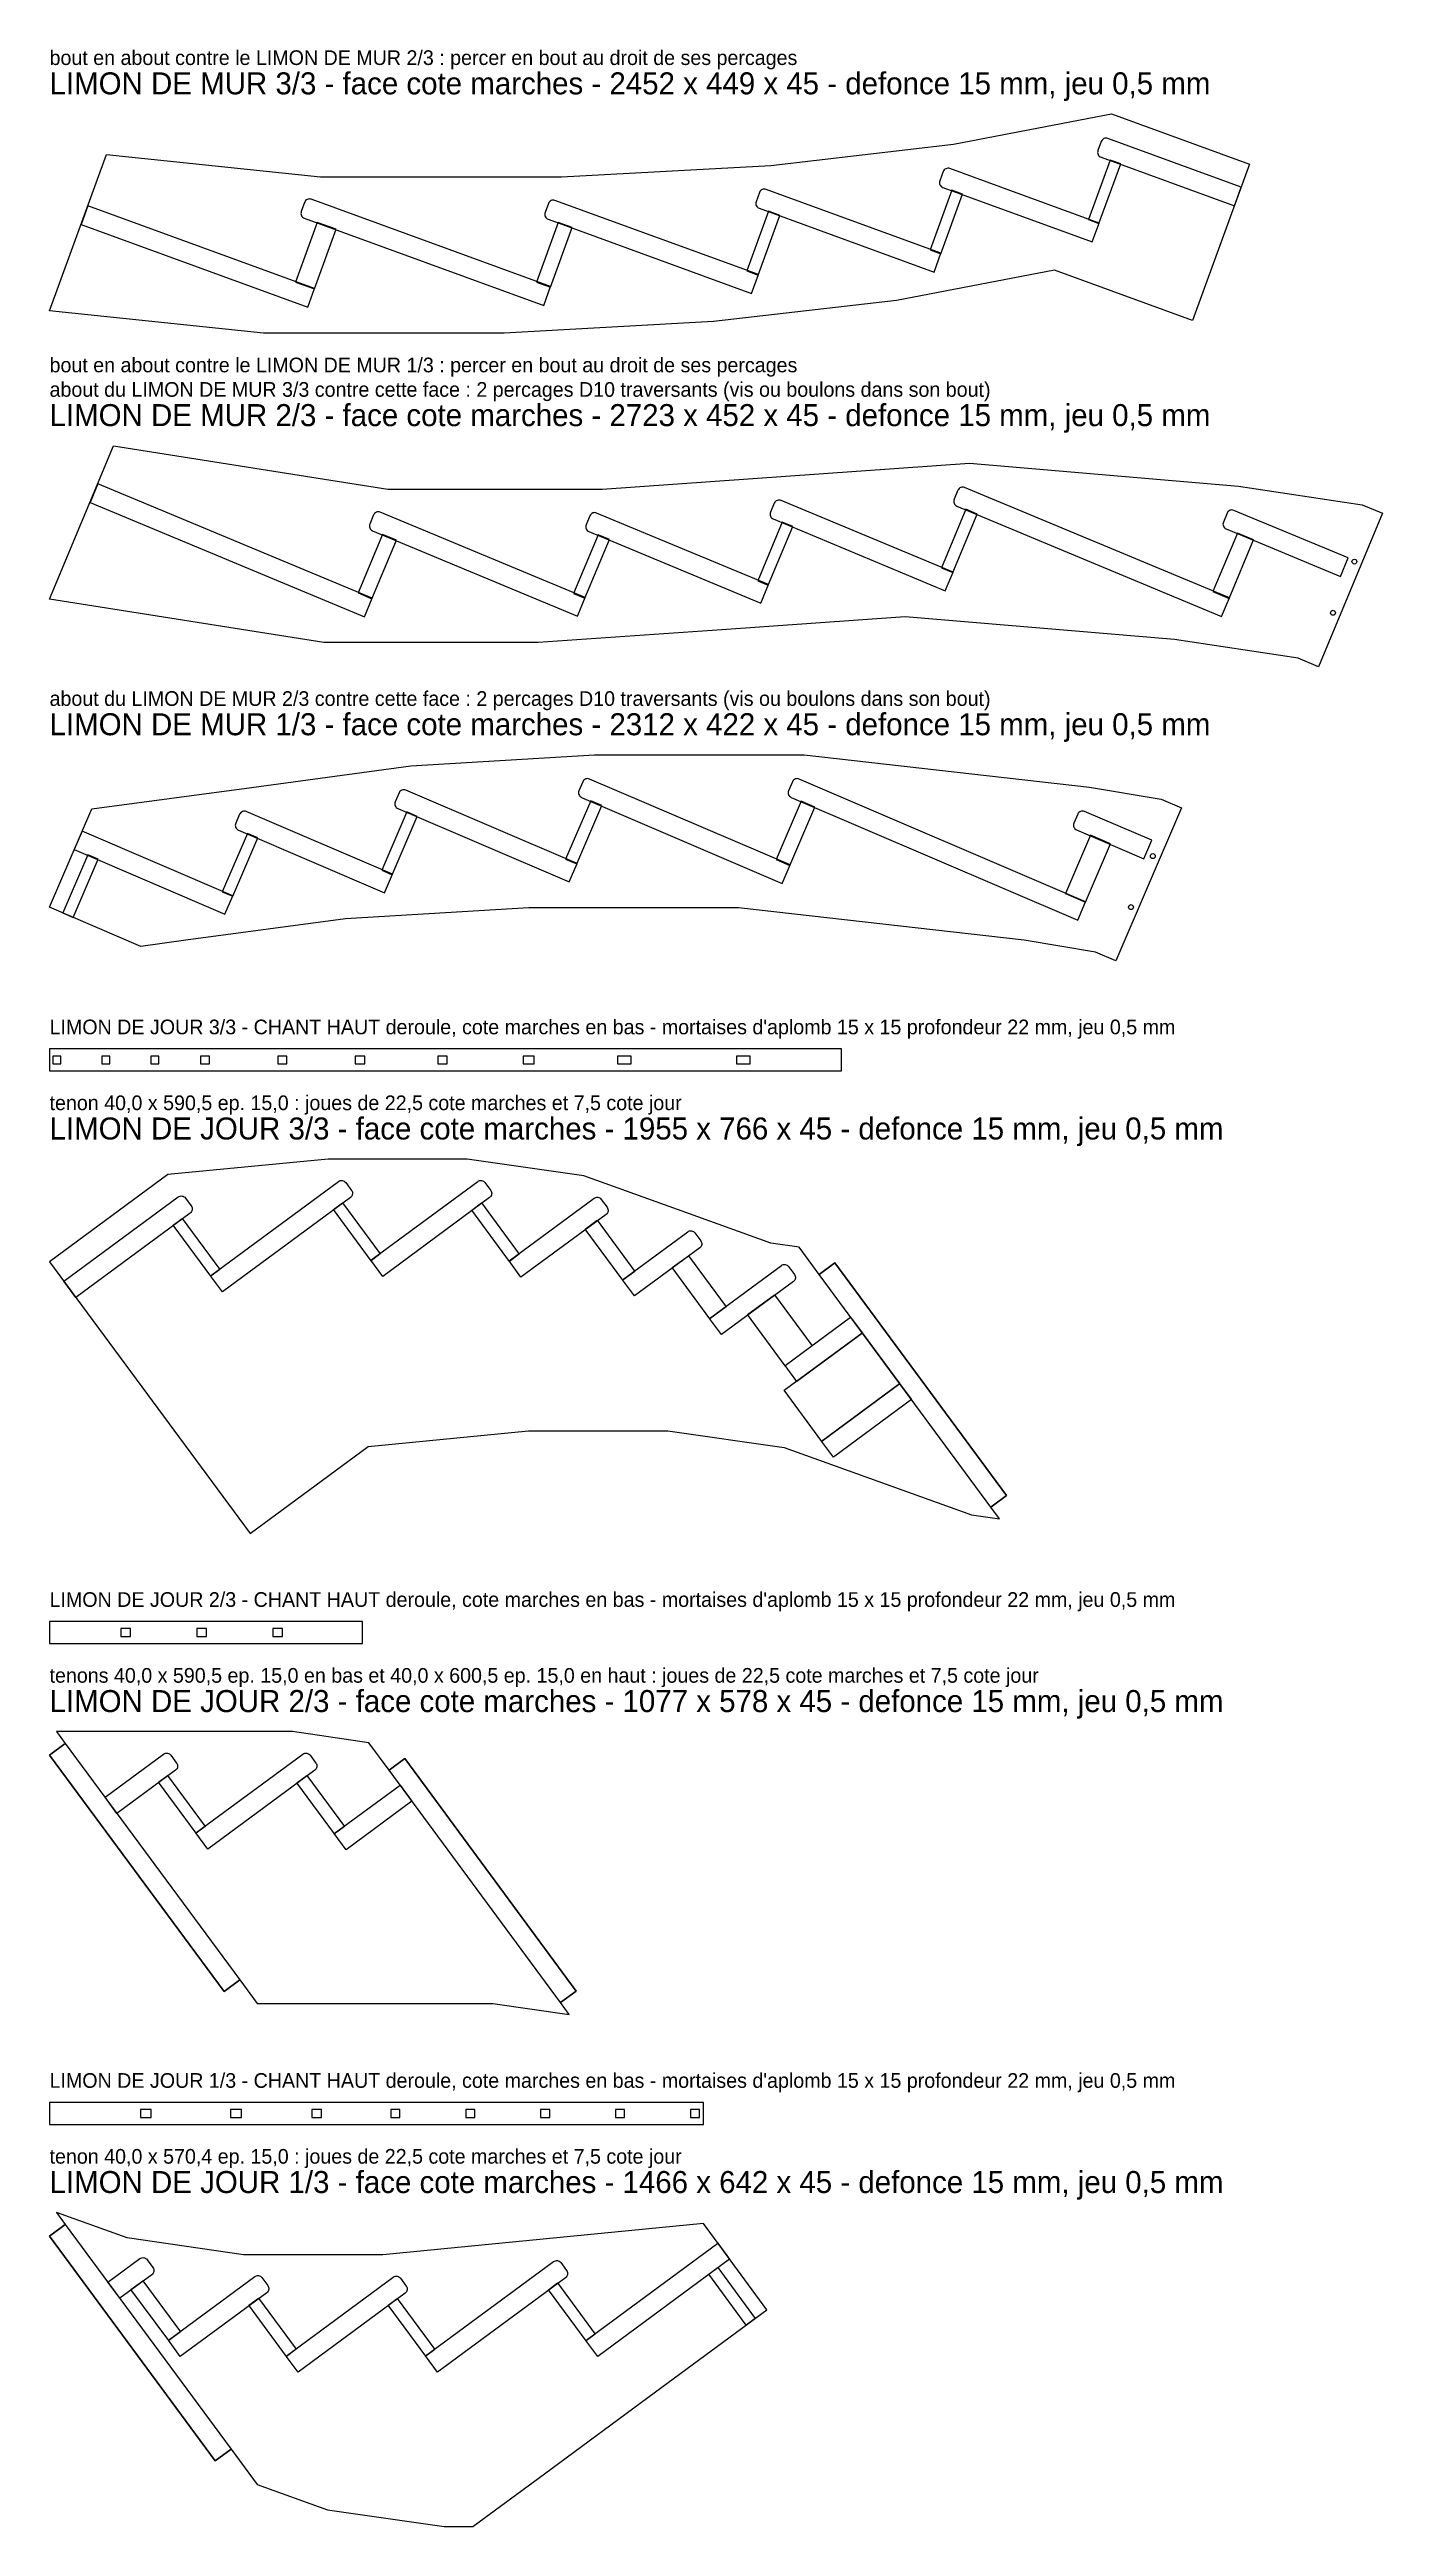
# Model space of a CAD drawing. Header units: millimetres. Extents: x 0 to 2723, y 0 to 5062.
import ezdxf

# ---------------------------------------------------------------- set-up
doc = ezdxf.new("R2010")
doc.units = ezdxf.units.MM
for name, color, linetype in [('DECOUPE', 7, 'CONTINUOUS'), ('DEFONCE', 1, 'CONTINUOUS'), ('MORTAISE', 2, 'CONTINUOUS'), ('PERCAGE', 30, 'CONTINUOUS'), ('TENON', 6, 'CONTINUOUS'), ('TEXTE', 3, 'CONTINUOUS')]:
    doc.layers.add(name, color=color, linetype=linetype)

msp = doc.modelspace()

# ---------------------------------------------------------------- linework, layer by layer
at = {"layer": 'DECOUPE'}
for points in [[(116.583, 4847.407), (553.31, 4801.632), (1045.449, 4801.632), (1473.059, 4825.186), (1846.36, 4868.565), (2169.451, 4930.271), (2451.263, 4827.403), (2334.68, 4508.016), (2052.868, 4610.883), (1729.777, 4549.177), (1356.477, 4505.798), (928.866, 4482.244), (436.727, 4482.244), (0, 4528.019)], [(130.93, 4252.244), (690.92, 4163.539), (1129.13, 4163.539), (1504.012, 4189.963), (1879.023, 4216.334), (2428.982, 4169.705), (2681.17, 4131.657), (2722.699, 4114.328), (2591.769, 3800.549), (2550.239, 3817.878), (2298.051, 3855.926), (1748.093, 3902.555), (1373.082, 3876.184), (998.2, 3849.76), (559.99, 3849.76), (0, 3938.465)], [(86.196, 3510.082), (412.191, 3553.925), (738.187, 3597.767), (1113.308, 3620.549), (1541.567, 3620.549), (2124.492, 3554.239), (2270.633, 3529.632), (2311.992, 3511.9), (2178.019, 3199.408), (2136.66, 3217.14), (1990.519, 3241.747), (1407.594, 3308.057), (979.335, 3308.057), (604.214, 3285.275), (278.219, 3241.433), (186.457, 3229.092), (0, 3309.031)], [(0, 2974.408), (1617.882, 2974.408), (1617.882, 3019.408), (0, 3019.408)], [(1530.9, 2614.618), (1473.695, 2622.87), (1282.39, 2691.485), (1091.085, 2760.101), (853.245, 2794.408), (568.869, 2794.408), (241.471, 2762.691), (0, 2584.669), (409.449, 2029.285), (650.921, 2207.307), (978.318, 2239.024), (1262.694, 2239.024), (1500.535, 2204.717), (1691.84, 2136.101), (1883.145, 2067.486), (1940.35, 2059.235), (1922.548, 2083.382), (1954.744, 2107.118), (1604.312, 2582.45), (1572.115, 2558.714)], [(0, 1804.285), (639.407, 1804.285), (639.407, 1849.285), (0, 1849.285)], [(652.185, 1601.77), (496.094, 1624.285), (211.719, 1624.285), (14.394, 1624.285), (32.196, 1600.138), (0, 1576.402), (356.346, 1093.049), (388.542, 1116.785), (423.843, 1068.902), (621.168, 1068.902), (905.544, 1068.902), (1061.635, 1046.386), (1043.833, 1070.533), (1076.029, 1094.269), (725.597, 1569.601), (693.4, 1545.865)], [(0, 821.386), (1335.658, 821.386), (1335.658, 866.386), (0, 866.386)], [(1335.535, 618.819), (1008.137, 587.101), (680.739, 555.384), (396.363, 555.384), (158.523, 589.691), (14.394, 641.386), (32.196, 617.239), (0, 593.503), (338.481, 134.381), (370.678, 158.117), (423.843, 86.002), (567.972, 34.308), (805.813, 0), (864.794, 0), (1010.821, 107.656), (1238.081, 275.201), (1465.342, 442.746)]]:
    msp.add_lwpolyline(points, close=True, dxfattribs=at)
at = {"layer": 'DEFONCE'}
for points in [[(2420.232, 4742.39), (2434.29, 4780.904), (2161.871, 4880.343, 0.414214), (2148.407, 4874.079), (2141.55, 4855.292, 0.414214), (2147.813, 4841.828)], [(2129.873, 4668.736), (2143.932, 4707.25), (1838.78, 4818.637, 0.414214), (1825.317, 4812.373), (1818.459, 4793.586, 0.414214), (1824.722, 4780.122)], [(1806.783, 4607.03), (1820.841, 4645.544), (1463.708, 4775.905, 0.414214), (1450.244, 4769.642), (1443.386, 4750.854, 0.414214), (1449.649, 4737.39)], [(1009.412, 4538.805), (1023.471, 4577.319), (534.484, 4755.809, 0.414214), (521.02, 4749.546), (514.162, 4730.758, 0.414214), (520.425, 4717.295)], [(1433.867, 4563.511), (1447.925, 4602.025), (1032.409, 4753.697, 0.414214), (1018.945, 4747.434), (1012.087, 4728.646, 0.414214), (1018.35, 4715.183)], [(2394.189, 3903.309), (2409.977, 3941.147), (1869.19, 4166.801, 0.414214), (1855.457, 4161.154), (1847.755, 4142.697, 0.414214), (1853.402, 4128.963)], [(1078.125, 3903.907), (1093.914, 3941.745), (675.546, 4116.317, 0.414214), (661.812, 4110.67), (654.11, 4092.213, 0.414214), (659.757, 4078.479)], [(1452.629, 3930.49), (1468.418, 3968.328), (1117.556, 4114.732, 0.414214), (1103.822, 4109.085), (1096.121, 4090.627, 0.414214), (1101.767, 4076.894)], [(1829.762, 3955.975), (1845.551, 3993.813), (1494.179, 4140.43, 0.414214), (1480.445, 4134.783), (1472.744, 4116.326, 0.414214), (1478.391, 4102.592)], [(2636.748, 3984.948), (2652.537, 4022.786), (2419.148, 4120.172, 0.414214), (2405.415, 4114.525), (2397.713, 4096.068, 0.414214), (2403.36, 4082.334)], [(1061.517, 3360.682), (1077.672, 3398.365), (727.873, 3548.332, 0.414214), (714.085, 3542.819), (706.205, 3524.437, 0.414214), (711.718, 3510.649)], [(1496.472, 3357.811), (1512.627, 3395.494), (1102.994, 3571.113, 0.414214), (1089.206, 3565.6), (1081.326, 3547.218, 0.414214), (1086.839, 3533.43)], [(2100.209, 3282.579), (2116.365, 3320.262), (1531.253, 3571.113, 0.414214), (1517.465, 3565.6), (1509.584, 3547.218, 0.414214), (1515.097, 3533.43)], [(684.285, 3338.805), (700.441, 3376.488), (401.877, 3504.489, 0.414214), (388.09, 3498.976), (380.209, 3480.594, 0.414214), (385.722, 3466.807)], [(2235.439, 3408.207), (2251.595, 3445.89), (2114.178, 3504.804, 0.414214), (2100.39, 3499.291), (2092.509, 3480.909, 0.414214), (2098.023, 3467.121)], [(353.054, 2522.866), (328.724, 2555.867), (590.194, 2748.631, -0.414214), (604.876, 2746.411), (616.744, 2730.313, -0.414214), (614.523, 2715.63)], [(680.452, 2554.583), (656.122, 2587.584), (874.569, 2748.631, -0.414214), (889.252, 2746.411), (901.12, 2730.313, -0.414214), (898.899, 2715.63)], [(53.703, 2511.825), (29.374, 2544.827), (262.796, 2716.914, -0.414214), (277.478, 2714.693), (289.346, 2698.595, -0.414214), (287.125, 2683.913)], [(962.979, 2553.221), (938.65, 2586.222), (1112.41, 2714.324, -0.414214), (1127.092, 2712.103), (1138.96, 2696.005, -0.414214), (1136.739, 2681.323)], [(1194.955, 2514.589), (1170.626, 2547.59), (1303.715, 2645.709, -0.414214), (1318.397, 2643.488), (1330.265, 2627.39, -0.414214), (1328.044, 2612.707)], [(1372.637, 2435.931), (1348.308, 2468.932), (1495.02, 2577.093, -0.414214), (1509.702, 2574.873), (1521.57, 2558.774, -0.414214), (1519.349, 2544.092)], [(137.581, 1457.193), (113.251, 1490.194), (233.043, 1578.509, -0.414214), (247.725, 1576.288), (259.594, 1560.19, -0.414214), (257.373, 1545.508)], [(323.301, 1384.46), (298.972, 1417.461), (517.419, 1578.509, -0.414214), (532.101, 1576.288), (543.969, 1560.19, -0.414214), (541.749, 1545.508)], [(143.54, 466.21), (119.211, 499.211), (184.527, 547.364, -0.414214), (199.209, 545.144), (211.077, 529.046, -0.414214), (208.856, 514.363)], [(267.072, 347.63), (242.743, 380.631), (419.206, 510.726, -0.414214), (433.889, 508.506), (445.757, 492.408, -0.414214), (443.536, 477.725)], [(507.616, 315.316), (483.287, 348.317), (702.064, 509.607, -0.414214), (716.746, 507.386), (728.614, 491.288, -0.414214), (726.393, 476.606)], [(792.322, 315.559), (767.992, 348.56), (1029.461, 541.324, -0.414214), (1044.144, 539.104), (1056.012, 523.006, -0.414214), (1053.791, 508.323)]]:
    msp.add_lwpolyline(points, format="xyb", close=True, dxfattribs=at)
for points in [[(2121.983, 4714.197), (2143.589, 4706.311), (2188.079, 4828.195), (2166.473, 4836.081)], [(1798.893, 4652.491), (1820.498, 4644.605), (1864.988, 4766.489), (1843.383, 4774.375)], [(64.292, 4704.152), (527.386, 4535.113), (541.444, 4573.628), (78.35, 4742.666)], [(502.472, 4586.789), (541.101, 4572.688), (585.591, 4694.572), (546.962, 4708.673)], [(994.563, 4586.806), (1023.128, 4576.38), (1067.618, 4698.264), (1039.054, 4708.69)], [(1424.042, 4609.679), (1447.583, 4601.086), (1492.073, 4722.97), (1468.532, 4731.562)], [(82.614, 4136.452), (643.239, 3902.52), (659.027, 3940.358), (98.402, 4174.29)], [(1822.036, 4002.542), (1845.166, 3992.89), (1895.131, 4112.634), (1872.002, 4122.285)], [(630.309, 3951.258), (658.642, 3939.435), (708.607, 4059.179), (680.274, 4071.002)], [(1070.401, 3950.473), (1093.529, 3940.822), (1143.494, 4060.566), (1120.367, 4070.216)], [(1446.806, 3976.262), (1468.033, 3967.405), (1517.998, 4087.149), (1496.772, 4096.006)], [(2376.491, 3954.036), (2409.592, 3940.224), (2459.557, 4059.968), (2426.457, 4073.78)], [(678.908, 3384.632), (700.047, 3375.569), (751.173, 3494.822), (730.034, 3503.884)], [(1054.246, 3407.32), (1077.278, 3397.446), (1128.405, 3516.698), (1105.372, 3526.572)], [(1484.286, 3406.556), (1512.233, 3394.574), (1563.36, 3513.827), (1535.412, 3525.809)], [(50.535, 3426.904), (358.29, 3294.963), (374.445, 3332.646), (66.691, 3464.587)], [(352.912, 3340.789), (374.051, 3331.727), (425.177, 3450.979), (404.038, 3460.042)], [(2075.02, 3336.899), (2115.97, 3319.343), (2167.097, 3438.595), (2126.146, 3456.152)], [(27.113, 3297.406), (48.252, 3288.344), (99.182, 3407.136), (78.043, 3416.199)], [(675.228, 2600.428), (656.716, 2586.779), (579.721, 2691.215), (598.234, 2704.864)], [(959.414, 2600.287), (939.243, 2585.417), (862.249, 2689.853), (882.42, 2704.724)], [(347.831, 2568.71), (329.318, 2555.062), (252.324, 2659.498), (270.836, 2673.146)], [(1195.694, 2564.83), (1171.219, 2546.785), (1094.225, 2651.222), (1118.7, 2669.266)], [(1382, 2492.529), (1348.901, 2468.127), (1271.907, 2572.563), (1305.006, 2596.965)], [(1557.721, 2412.424), (1502.972, 2372.061), (1425.978, 2476.498), (1480.727, 2516.86)], [(1737.057, 2334.985), (1577.592, 2217.422), (1500.598, 2321.858), (1660.062, 2439.421)], [(1660.656, 2438.616), (1526.708, 2339.865), (1502.378, 2372.866), (1636.326, 2471.617)], [(1760.793, 2302.789), (1601.328, 2185.226), (1576.999, 2218.227), (1736.463, 2335.79)], [(318.078, 1430.305), (299.565, 1416.656), (222.571, 1521.093), (241.084, 1534.741)], [(602.264, 1430.165), (582.093, 1415.294), (505.099, 1519.73), (525.269, 1534.601)], [(740.307, 1482.24), (605.829, 1383.098), (581.5, 1416.099), (715.978, 1515.241)], [(1389.238, 545.975), (1119.72, 347.276), (1095.39, 380.277), (1364.908, 578.976)], [(1441.597, 425.24), (1423.085, 411.592), (1346.387, 515.626), (1364.9, 529.274)], [(267.812, 397.87), (243.336, 379.826), (166.342, 484.262), (190.817, 502.307)], [(504.051, 362.382), (483.88, 347.512), (406.886, 451.948), (427.057, 466.819)], [(787.099, 361.403), (768.586, 347.755), (691.591, 452.191), (710.104, 465.839)], [(1114.496, 393.121), (1095.984, 379.472), (1018.989, 483.909), (1037.502, 497.557)]]:
    msp.add_lwpolyline(points, close=True, dxfattribs=at)
at = {"layer": 'MORTAISE'}
for points in [[(7, 2988.908), (23, 2988.908), (23, 3004.908), (7, 3004.908)], [(107, 2988.908), (123, 2988.908), (123, 3004.908), (107, 3004.908)], [(207, 2988.908), (223, 2988.908), (223, 3004.908), (207, 3004.908)], [(308.237, 2988.908), (326.712, 2988.908), (326.712, 3004.908), (308.237, 3004.908)], [(466.344, 2988.908), (484.819, 2988.908), (484.819, 3004.908), (466.344, 3004.908)], [(624.186, 2988.908), (643.822, 2988.908), (643.822, 3004.908), (624.186, 3004.908)], [(792.795, 2988.908), (812.431, 2988.908), (812.431, 3004.908), (792.795, 3004.908)], [(967.75, 2988.908), (989.82, 2988.908), (989.82, 3004.908), (967.75, 3004.908)], [(1159.838, 2988.908), (1187.754, 2988.908), (1187.754, 3004.908), (1159.838, 3004.908)], [(1403.357, 2988.908), (1431.272, 2988.908), (1431.272, 3004.908), (1403.357, 3004.908)], [(145.48, 1818.785), (165.116, 1818.785), (165.116, 1834.785), (145.48, 1834.785)], [(300.778, 1818.785), (320.414, 1818.785), (320.414, 1834.785), (300.778, 1834.785)], [(456.076, 1818.785), (475.712, 1818.785), (475.712, 1834.785), (456.076, 1834.785)], [(185.509, 835.886), (207.579, 835.886), (207.579, 851.886), (185.509, 851.886)], [(369.865, 835.886), (391.934, 835.886), (391.934, 851.886), (369.865, 851.886)], [(535.591, 835.886), (555.227, 835.886), (555.227, 851.886), (535.591, 851.886)], [(697.324, 835.886), (715.798, 835.886), (715.798, 851.886), (697.324, 851.886)], [(850.229, 835.886), (868.704, 835.886), (868.704, 851.886), (850.229, 851.886)], [(1003.135, 835.886), (1021.61, 835.886), (1021.61, 851.886), (1003.135, 851.886)], [(1156.04, 835.886), (1174.515, 835.886), (1174.515, 851.886), (1156.04, 851.886)], [(1308.946, 835.886), (1327.421, 835.886), (1327.421, 851.886), (1308.946, 851.886)]]:
    msp.add_lwpolyline(points, close=True, dxfattribs=at)
at = {"layer": 'PERCAGE'}
for centre in [(2665.443, 4015.415), (2621.8, 3910.822), (2253.777, 3413.548), (2209.12, 3309.384)]:
    msp.add_circle(centre, 5, dxfattribs=at)
at = {"layer": 'TENON'}
for points in [[(1954.744, 2107.118), (1922.548, 2083.382), (1572.115, 2558.714), (1604.312, 2582.45)], [(388.542, 1116.785), (356.346, 1093.049), (0, 1576.402), (32.196, 1600.138)], [(1076.029, 1094.269), (1043.833, 1070.533), (693.4, 1545.865), (725.597, 1569.601)], [(370.678, 158.117), (338.481, 134.381), (0, 593.503), (32.196, 617.239)]]:
    msp.add_lwpolyline(points, close=True, dxfattribs=at)

# ---------------------------------------------------------------- texts
at = {"layer": 'TEXTE'}
for s, height, p in [('bout en about contre le LIMON DE MUR 2/3 : percer en bout au droit de ses percages', 30, (0, 5030.271)), ('LIMON DE MUR 3/3 - face cote marches - 2452 x 449 x 45 - defonce 15 mm, jeu 0,5 mm', 45, (0, 4970.271)), ('bout en about contre le LIMON DE MUR 1/3 : percer en bout au droit de ses percages', 30, (0, 4402.244)), ('about du LIMON DE MUR 3/3 contre cette face : 2 percages D10 traversants (vis ou boulons dans son bout)', 30, (0, 4352.244)), ('LIMON DE MUR 2/3 - face cote marches - 2723 x 452 x 45 - defonce 15 mm, jeu 0,5 mm', 45, (0, 4292.244)), ('about du LIMON DE MUR 2/3 contre cette face : 2 percages D10 traversants (vis ou boulons dans son bout)', 30, (0, 3720.549)), ('LIMON DE MUR 1/3 - face cote marches - 2312 x 422 x 45 - defonce 15 mm, jeu 0,5 mm', 45, (0, 3660.549)), ("LIMON DE JOUR 3/3 - CHANT HAUT deroule, cote marches en bas - mortaises d'aplomb 15 x 15 profondeur 22 mm, jeu 0,5 mm", 30, (0, 3049.408)), ('tenon 40,0 x 590,5 ep. 15,0 : joues de 22,5 cote marches et 7,5 cote jour', 30, (0, 2894.408)), ('LIMON DE JOUR 3/3 - face cote marches - 1955 x 766 x 45 - defonce 15 mm, jeu 0,5 mm', 45, (0, 2834.408)), ("LIMON DE JOUR 2/3 - CHANT HAUT deroule, cote marches en bas - mortaises d'aplomb 15 x 15 profondeur 22 mm, jeu 0,5 mm", 30, (0, 1879.285)), ('tenons 40,0 x 590,5 ep. 15,0 en bas et 40,0 x 600,5 ep. 15,0 en haut : joues de 22,5 cote marches et 7,5 cote jour', 30, (0, 1724.285)), ('LIMON DE JOUR 2/3 - face cote marches - 1077 x 578 x 45 - defonce 15 mm, jeu 0,5 mm', 45, (0, 1664.285)), ("LIMON DE JOUR 1/3 - CHANT HAUT deroule, cote marches en bas - mortaises d'aplomb 15 x 15 profondeur 22 mm, jeu 0,5 mm", 30, (0, 896.386)), ('tenon 40,0 x 570,4 ep. 15,0 : joues de 22,5 cote marches et 7,5 cote jour', 30, (0, 741.386)), ('LIMON DE JOUR 1/3 - face cote marches - 1466 x 642 x 45 - defonce 15 mm, jeu 0,5 mm', 45, (0, 681.386))]:
    msp.add_text(s, height=height, dxfattribs=at).set_placement(p)

doc.saveas('drawing.dxf')
